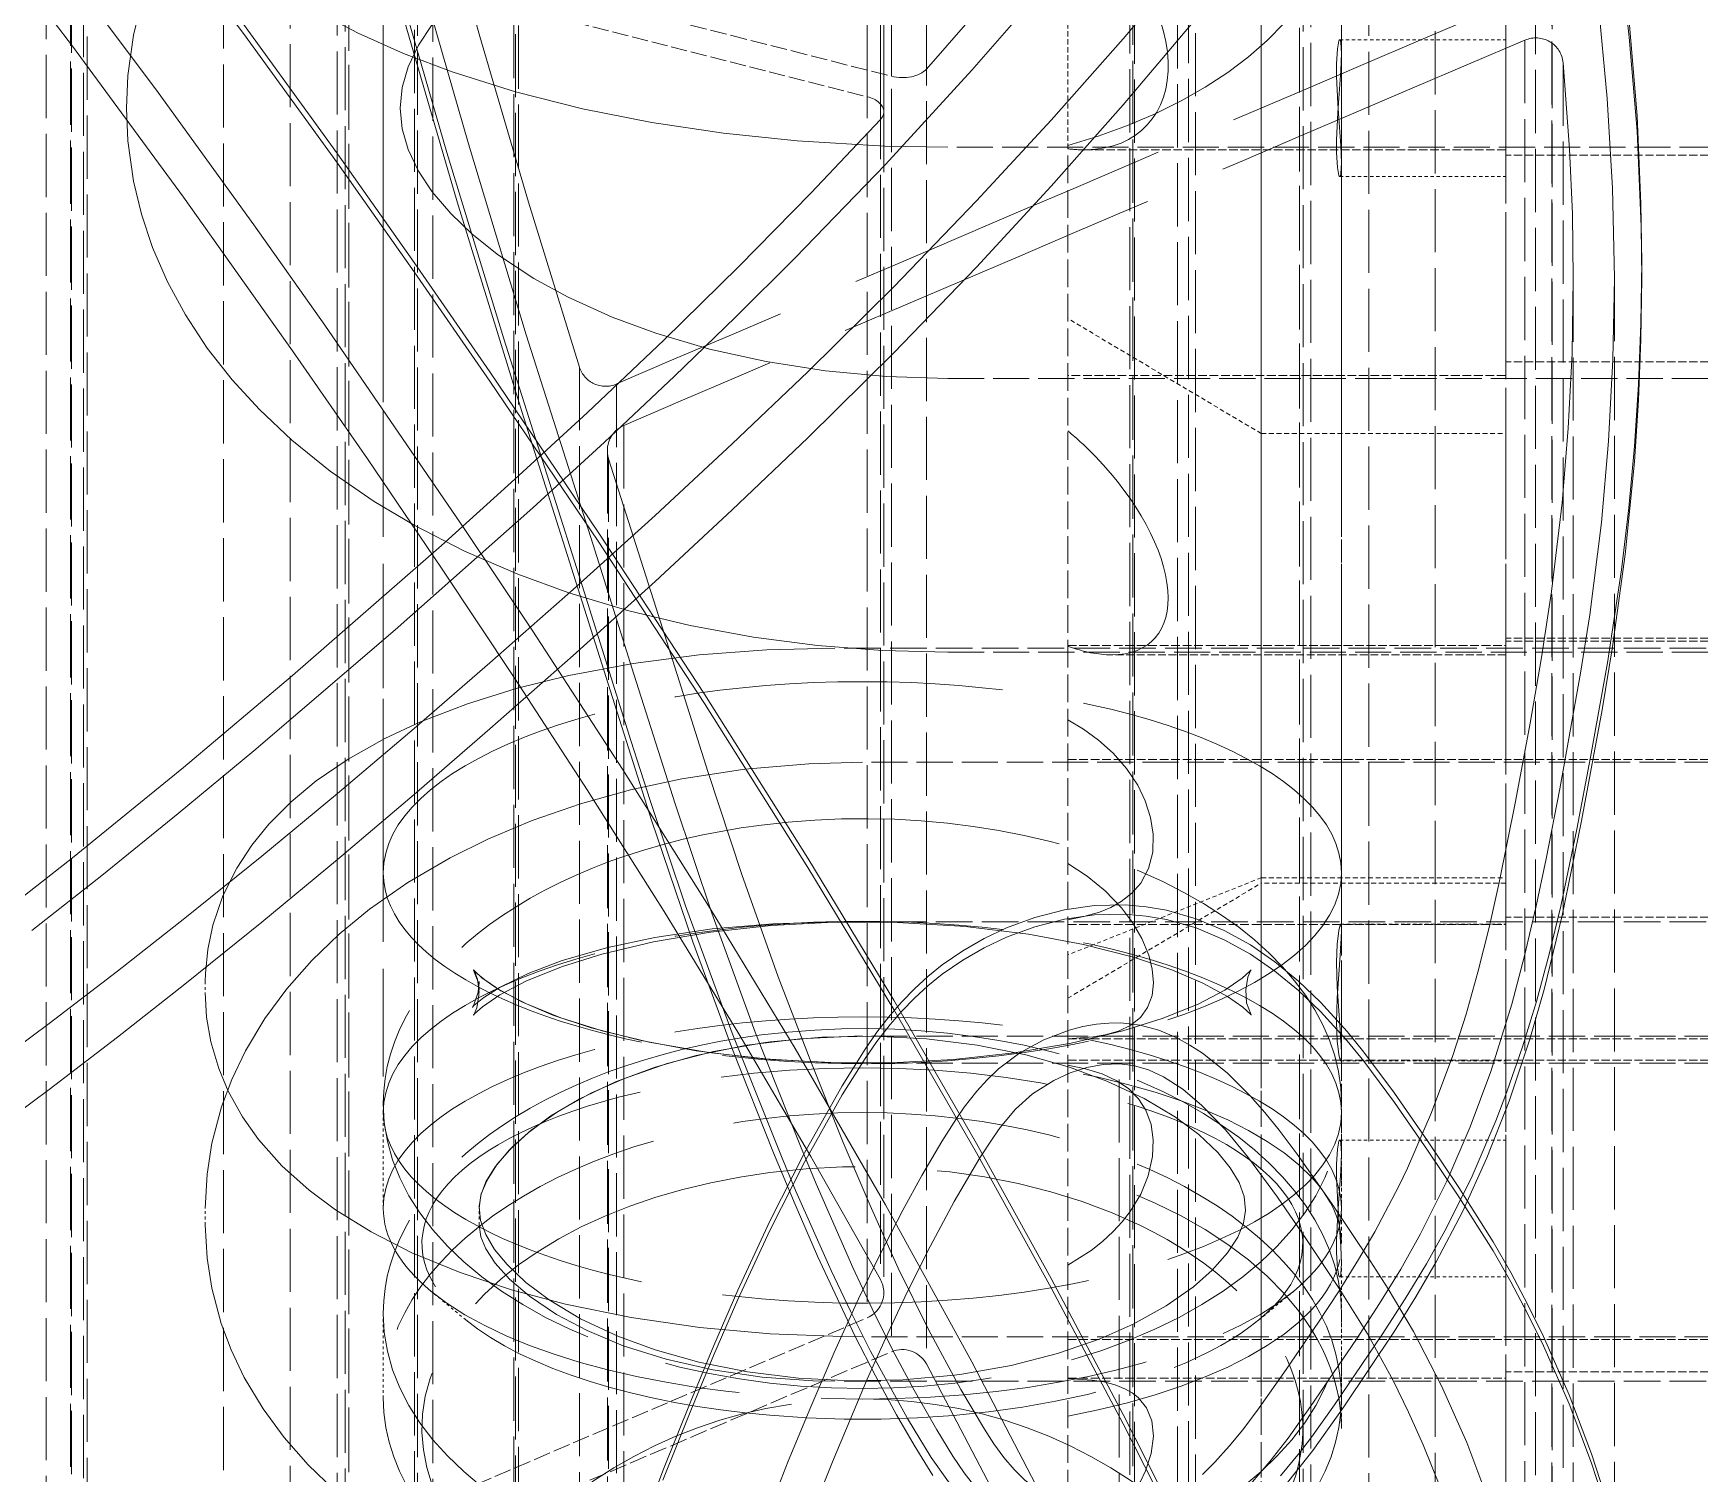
# Model space of a CAD drawing. Header units: millimetres. Extents: x 2711 to 34823, y 3042 to 25750.
# Drawn here: x 14103.6 to 14164.4, y 12679.3 to 12731.9 of the extents above; entities that cross this region are included whole.
import ezdxf

# ---------------------------------------------------------------- set-up
doc = ezdxf.new("R2010")
doc.units = ezdxf.units.MM
doc.linetypes.add('DASHED', pattern=[15, 12, -3])

# ---------------------------------------------------------------- blocks, each defined once
blk = doc.blocks.new('A$C637D7238')
at = {"color": 7, "linetype": 'DASHED', "lineweight": 13}
for p, q in [((175.866, 2192.392), (175.866, 1372.907)), ((177.142, 2192.669), (177.142, 1373.173)), ((174.978, 2191.613), (174.978, 1372.163)), ((175.461, 2190.741), (175.461, 1371.329)), ((175.584, 2191.041), (175.584, 1371.616))]:
    blk.add_line(p, q, dxfattribs=at)
at = {"color": 7, "linetype": 'DASHED', "lineweight": 13, "ltscale": 0.374805}
blk.add_line((157.301, 1568.697), (157.301, 1343.814), dxfattribs=at)
at = {"color": 7, "linetype": 'DASHED', "lineweight": 13, "ltscale": 0.374806}
blk.add_line((192.301, 1568.697), (192.301, 1343.814), dxfattribs=at)
at = {"color": 7, "linetype": 'DASHED', "lineweight": 13, "ltscale": 0.328569}
for p, q in [((157.301, 1532.522), (157.301, 1335.381)), ((192.301, 1532.522), (192.301, 1335.381))]:
    blk.add_line(p, q, dxfattribs=at)
at = {"color": 7, "linetype": 'DASHED', "lineweight": 13, "ltscale": 0.192184}
blk.add_line((175.461, 1444.261), (175.461, 1328.951), dxfattribs=at)
at = {"color": 7, "linetype": 'DASHED', "lineweight": 13, "ltscale": 0.192187}
blk.add_line((175.584, 1443.784), (175.584, 1328.472), dxfattribs=at)
at = {"color": 7, "linetype": 'DASHED', "lineweight": 13, "ltscale": 0.192193}
blk.add_line((174.978, 1442.875), (174.978, 1327.559), dxfattribs=at)
at = {"color": 7, "linetype": 'DASHED', "lineweight": 13, "ltscale": 0.192201}
blk.add_line((175.866, 1441.636), (175.866, 1326.316), dxfattribs=at)
at = {"color": 7, "linetype": 'DASHED', "lineweight": 13, "ltscale": 0.192204}
blk.add_line((177.142, 1441.193), (177.142, 1325.871), dxfattribs=at)
at = {"color": 7, "linetype": 'DASHED', "lineweight": 13, "ltscale": 0.192257}
for p, q in [((144.992, 1431.365), (144.992, 1316.01)), ((199.004, 1374.23), (199.004, 1258.876))]:
    blk.add_line(p, q, dxfattribs=at)
at = {"color": 7, "linetype": 'DASHED', "lineweight": 13, "ltscale": 0.19226}
blk.add_line((146.351, 1430.713), (146.351, 1315.357), dxfattribs=at)
at = {"color": 7, "linetype": 'DASHED', "lineweight": 13, "ltscale": 0.192267}
blk.add_line((146.488, 1429.154), (146.488, 1313.794), dxfattribs=at)
at = {"color": 7, "linetype": 'DASHED', "lineweight": 13, "ltscale": 0.192271}
blk.add_line((145.882, 1428.243), (145.882, 1312.881), dxfattribs=at)
at = {"color": 7, "linetype": 'DASHED', "lineweight": 13, "ltscale": 0.192272}
blk.add_line((145.917, 1427.984), (145.917, 1312.62), dxfattribs=at)
at = {"color": 7, "linetype": 'DASHED', "lineweight": 13, "ltscale": 0.192294}
blk.add_line((186.716, 1421.844), (186.716, 1306.468), dxfattribs=at)
at = {"color": 7, "linetype": 'DASHED', "lineweight": 13, "ltscale": 0.192298}
blk.add_line((186.975, 1420.635), (186.975, 1305.256), dxfattribs=at)
at = {"color": 7, "linetype": 'DASHED', "lineweight": 13, "ltscale": 0.192303}
blk.add_line((186.314, 1418.771), (186.314, 1303.389), dxfattribs=at)
at = {"color": 7, "linetype": 'DASHED', "lineweight": 13, "ltscale": 0.192308}
for p, q in [((184.565, 1416.437), (184.565, 1301.052)), ((184.675, 1416.747), (184.675, 1301.363)), ((162.245, 1389.186), (162.245, 1273.802))]:
    blk.add_line(p, q, dxfattribs=at)
at = {"color": 7, "linetype": 'DASHED', "lineweight": 13, "ltscale": 0.192309}
for p, q in [((184.741, 1416.059), (184.741, 1300.673)), ((162.069, 1389.565), (162.069, 1274.18))]:
    blk.add_line(p, q, dxfattribs=at)
at = {"color": 7, "linetype": 'DASHED', "lineweight": 13, "ltscale": 0.464721}
blk.add_line((198.301, 1132.197), (198.301, 1411.03), dxfattribs=at)
at = {"color": 7, "linetype": 'DASHED', "lineweight": 13, "ltscale": 0.192321}
for p, q in [((151.464, 1407.96), (151.464, 1292.567)), ((195.729, 1397.633), (195.729, 1282.241))]:
    blk.add_line(p, q, dxfattribs=at)
at = {"color": 7, "linetype": 'DASHED', "lineweight": 13, "ltscale": 0.106987}
for p, q in [((189.372, 1343.63), (189.372, 1407.822)), ((189.372, 1316.909), (189.372, 1381.101)), ((198.301, 1316.909), (198.301, 1381.101))]:
    blk.add_line(p, q, dxfattribs=at)
at = {"color": 7, "linetype": 'DASHED', "lineweight": 13, "ltscale": 0.192323}
for p, q in [((153.896, 1405.815), (153.896, 1290.421)), ((155.623, 1405.55), (155.623, 1290.156)), ((156.043, 1404.997), (156.043, 1289.603)), ((156.047, 1405.059), (156.047, 1289.665)), ((155.905, 1402.821), (155.905, 1287.427)), ((190.905, 1402.82), (190.905, 1287.426)), ((190.764, 1400.582), (190.764, 1285.188)), ((190.768, 1400.644), (190.768, 1285.25)), ((191.187, 1400.091), (191.187, 1284.697)), ((193.301, 1399.766), (193.301, 1284.373))]:
    blk.add_line(p, q, dxfattribs=at)
at = {"color": 7, "linetype": 'DASHED', "lineweight": 13, "ltscale": 0.093789}
for p, q in [((189.372, 1343.432), (189.372, 1399.705)), ((189.372, 1303.583), (189.372, 1359.856))]:
    blk.add_line(p, q, dxfattribs=at)
at = {"color": 7, "linetype": 'DASHED', "lineweight": 13, "ltscale": 0.192307}
blk.add_line((162.135, 1388.875), (162.135, 1273.49), dxfattribs=at)
at = {"color": 7, "linetype": 'DASHED', "lineweight": 13, "ltscale": 0.192297}
blk.add_line((159.11, 1385.128), (159.11, 1269.749), dxfattribs=at)
at = {"color": 7, "linetype": 'DASHED', "lineweight": 13, "ltscale": 0.192292}
blk.add_line((158.448, 1383.257), (158.448, 1267.882), dxfattribs=at)
at = {"color": 7, "linetype": 'DASHED', "lineweight": 13, "ltscale": 0.068777}
blk.add_line((192.301, 1341.732), (192.301, 1382.999), dxfattribs=at)
at = {"color": 7, "linetype": 'DASHED', "lineweight": 13, "ltscale": 0.192289}
blk.add_line((158.556, 1382.464), (158.556, 1267.091), dxfattribs=at)
at = {"color": 7, "linetype": 'DASHED', "lineweight": 13, "ltscale": 0.050532}
blk.add_line((146.488, 1380.402), (175.866, 1372.907), dxfattribs=at)
at = {"color": 7, "linetype": 'DASHED', "lineweight": 13, "ltscale": 0.016066}
blk.add_line((182.301, 1370.261), (182.301, 1379.901), dxfattribs=at)
at = {"color": 7, "linetype": 'DASHED', "lineweight": 13, "ltscale": 0.049241}
blk.add_line((146.351, 1379.466), (174.978, 1372.163), dxfattribs=at)
at = {"color": 7, "linetype": 'DASHED', "lineweight": 13, "ltscale": 0.010049}
for p, q in [((192.301, 1373.752), (192.301, 1379.781)), ((192.301, 1323.508), (192.301, 1329.537))]:
    blk.add_line(p, q, dxfattribs=at)
at = {"color": 7, "linetype": 'DASHED', "lineweight": 13, "ltscale": 0.192269}
for p, q in [((199.99, 1377.063), (199.99, 1261.701)), ((199.998, 1376.937), (199.998, 1261.576))]:
    blk.add_line(p, q, dxfattribs=at)
at = {"color": 7, "linetype": 'DASHED', "lineweight": 13, "ltscale": 0.192265}
blk.add_line((199.392, 1376.022), (199.392, 1260.663), dxfattribs=at)
at = {"color": 7, "linetype": 'DASHED', "lineweight": 13, "ltscale": 0.010105}
for p, q in [((192.238, 1374.242), (198.301, 1374.242)), ((192.238, 1369.242), (198.301, 1369.242)), ((192.238, 1334.047), (198.301, 1334.047)), ((192.238, 1329.047), (198.301, 1329.047))]:
    blk.add_line(p, q, dxfattribs=at)
at = {"color": 7, "linetype": 'DASHED', "lineweight": 13, "ltscale": 0.192253}
blk.add_line((200.394, 1373.405), (200.394, 1258.054), dxfattribs=at)
at = {"color": 7, "linetype": 'DASHED', "lineweight": 13, "ltscale": 0.11}
for p, q in [((243.922, 1370.321), (177.923, 1370.321)), ((240.801, 1347.847), (174.801, 1347.847)), ((240.801, 1337.847), (174.801, 1337.847)), ((240.801, 1336.862), (174.801, 1336.862)), ((240.801, 1326.862), (174.801, 1326.862))]:
    blk.add_line(p, q, dxfattribs=at)
at = {"color": 7, "linetype": 'DASHED', "lineweight": 13, "ltscale": 0.084221}
blk.add_line((182.301, 1319.729), (182.301, 1370.261), dxfattribs=at)
at = {"color": 7, "linetype": 'DASHED', "lineweight": 13, "ltscale": 0.025658}
blk.add_line((198.301, 1370.221), (182.906, 1370.221), dxfattribs=at)
at = {"color": 7, "linetype": 'DASHED', "lineweight": 13, "ltscale": 0.060292}
blk.add_line((192.301, 1333.557), (192.301, 1369.732), dxfattribs=at)
at = {"color": 7, "linetype": 'DASHED', "lineweight": 13, "ltscale": 0.025}
for p, q in [((213.301, 1370.023), (198.301, 1370.023)), ((213.301, 1362.475), (198.301, 1362.475)), ((213.301, 1352.386), (198.301, 1352.386)), ((213.301, 1352.275), (198.301, 1352.275)), ((213.301, 1347.947), (198.301, 1347.947)), ((213.301, 1342.186), (198.301, 1342.186)), ((213.301, 1337.747), (198.301, 1337.747)), ((213.301, 1336.962), (198.301, 1336.962)), ((213.301, 1326.762), (198.301, 1326.762)), ((213.301, 1325.583), (198.301, 1325.583))]:
    blk.add_line(p, q, dxfattribs=at)
at = {"color": 7, "linetype": 'DASHED', "lineweight": 13, "ltscale": 0.000943756}
blk.add_line((203.269, 1366.105), (203.269, 1365.539), dxfattribs=at)
at = {"color": 7, "linetype": 'DASHED', "lineweight": 13, "ltscale": 0.19221}
for p, q in [((200.769, 1365.518), (200.769, 1250.192)), ((202.269, 1365.539), (202.269, 1250.213))]:
    blk.add_line(p, q, dxfattribs=at)
at = {"color": 7, "linetype": 'DASHED', "lineweight": 13, "ltscale": 0.013712}
for p, q in [((189.372, 1359.856), (182.301, 1364.062)), ((182.301, 1339.227), (189.372, 1343.432))]:
    blk.add_line(p, q, dxfattribs=at)
at = {"color": 7, "linetype": 'DASHED', "lineweight": 13, "ltscale": 0.192189}
blk.add_line((164.47, 1362.281), (164.47, 1246.967), dxfattribs=at)
at = {"color": 7, "linetype": 'DASHED', "lineweight": 13, "ltscale": 0.192185}
blk.add_line((165.818, 1361.664), (165.818, 1246.353), dxfattribs=at)
at = {"color": 7, "linetype": 'DASHED', "lineweight": 13, "ltscale": 0.11017}
for p, q in [((177.923, 1361.873), (244.025, 1361.873)), ((177.923, 1351.873), (244.025, 1351.873))]:
    blk.add_line(p, q, dxfattribs=at)
at = {"color": 7, "linetype": 'DASHED', "lineweight": 13, "ltscale": 0.026667}
for p, q in [((198.301, 1361.973), (182.301, 1361.973)), ((182.301, 1352.117), (198.301, 1352.117)), ((182.301, 1347.947), (198.301, 1347.947)), ((182.301, 1341.917), (198.301, 1341.917)), ((182.301, 1337.747), (198.301, 1337.747)), ((182.301, 1336.962), (198.301, 1336.962)), ((182.301, 1326.762), (198.301, 1326.762)), ((182.301, 1325.346), (198.301, 1325.346))]:
    blk.add_line(p, q, dxfattribs=at)
at = {"color": 7, "linetype": 'DASHED', "lineweight": 13, "ltscale": 0.192175}
blk.add_line((166.093, 1360.153), (166.093, 1244.848), dxfattribs=at)
at = {"color": 7, "linetype": 'DASHED', "lineweight": 13, "ltscale": 0.014882}
for p, q in [((189.372, 1359.856), (198.301, 1359.856)), ((189.372, 1343.63), (198.301, 1343.63)), ((198.301, 1343.432), (189.372, 1343.432))]:
    blk.add_line(p, q, dxfattribs=at)
at = {"color": 7, "linetype": 'DASHED', "lineweight": 13, "ltscale": 0.192169}
blk.add_line((165.487, 1359.237), (165.487, 1243.935), dxfattribs=at)
at = {"color": 7, "linetype": 'DASHED', "lineweight": 13, "ltscale": 0.192167}
blk.add_line((165.534, 1358.934), (165.534, 1243.634), dxfattribs=at)
at = {"color": 7, "linetype": 'DASHED', "lineweight": 13, "ltscale": 0.111667}
for p, q in [((240.801, 1352.017), (173.801, 1352.017)), ((240.801, 1342.017), (173.801, 1342.017)), ((240.801, 1325.246), (173.801, 1325.246))]:
    blk.add_line(p, q, dxfattribs=at)
at = {"color": 7, "linetype": 'DASHED', "lineweight": 13, "ltscale": 0.023993}
blk.add_line((198.301, 1351.773), (183.905, 1351.773), dxfattribs=at)
at = {"color": 7, "linetype": 'DASHED', "lineweight": 13, "ltscale": 0.012688}
blk.add_line((189.372, 1343.63), (182.301, 1340.81), dxfattribs=at)
at = {"color": 7, "linetype": 'DASHED', "lineweight": 13, "ltscale": 0.010047}
for p, q in [((192.272, 1341.94), (198.301, 1341.94)), ((192.272, 1336.94), (198.301, 1336.94))]:
    blk.add_line(p, q, dxfattribs=at)
at = {"color": 7, "linetype": 'DASHED', "lineweight": 13, "ltscale": 0.000664902}
for p, q in [((150.801, 1339.839), (150.801, 1339.44)), ((160.801, 1339.839), (160.801, 1339.44))]:
    blk.add_line(p, q, dxfattribs=at)
at = {"color": 7, "linetype": 'DASHED', "lineweight": 13, "ltscale": 0.191772}
blk.add_line((184.178, 1221.774), (184.178, 1336.837), dxfattribs=at)
at = {"color": 7, "linetype": 'DASHED', "lineweight": 13, "ltscale": 0.011463}
blk.add_line((192.301, 1330.269), (192.301, 1337.147), dxfattribs=at)
at = {"color": 7, "linetype": 'DASHED', "lineweight": 13, "ltscale": 0.005832}
for p, q in [((157.301, 1335.065), (157.301, 1331.566)), ((192.301, 1335.066), (192.301, 1331.566))]:
    blk.add_line(p, q, dxfattribs=at)
at = {"color": 7, "linetype": 'DASHED', "lineweight": 13, "ltscale": 0.00099144}
for p, q in [((150.801, 1330.952), (150.801, 1331.547)), ((160.801, 1330.952), (160.801, 1331.547))]:
    blk.add_line(p, q, dxfattribs=at)
at = {"color": 7, "linetype": 'DASHED', "lineweight": 13, "ltscale": 0.002752}
blk.add_line((160.316, 1327.479), (159.043, 1328.531), dxfattribs=at)
at = {"color": 7, "linetype": 'DASHED', "lineweight": 13, "ltscale": 0.002753}
blk.add_line((189.286, 1327.479), (190.559, 1328.531), dxfattribs=at)
at = {"color": 7, "linetype": 'DASHED', "lineweight": 13, "ltscale": 0.051866}
blk.add_line((146.351, 1315.357), (174.978, 1327.559), dxfattribs=at)
at = {"color": 7, "linetype": 'DASHED', "lineweight": 13, "ltscale": 0.005113}
for p, q in [((157.301, 1327.713), (157.301, 1324.645)), ((192.301, 1327.712), (192.301, 1324.644))]:
    blk.add_line(p, q, dxfattribs=at)
at = {"color": 7, "linetype": 'DASHED', "lineweight": 13, "ltscale": 0.053226}
blk.add_line((146.488, 1313.794), (175.866, 1326.316), dxfattribs=at)
at = {"color": 7, "linetype": 'DASHED', "lineweight": 13}
for points in [[(202.8, 1375.066), (203.097, 1371.46), (203.241, 1368.259), (203.269, 1366.105)], [(202.377, 1378.088), (202.815, 1374.342), (203.097, 1370.898), (203.248, 1367.419), (203.269, 1365.539)], [(201.673, 1375.628), (202.01, 1372.095), (202.204, 1368.817), (202.269, 1365.539)], [(158.044, 1375.59), (159.626, 1370.127), (161.7, 1363.322), (164.441, 1354.698), (166.349, 1348.646), (167.052, 1346.456), (168.341, 1342.609), (170.048, 1337.952), (171.844, 1333.453), (172.377, 1332.181), (173.66, 1329.281), (174.365, 1327.798), (175.102, 1326.332), (176.447, 1323.88), (177.312, 1322.456), (178.006, 1321.473), (178.729, 1320.651), (179.559, 1319.928), (180.123, 1319.541), (180.718, 1319.203), (181.564, 1318.825), (182.449, 1318.548), (183.359, 1318.384), (184.282, 1318.351)], [(158.607, 1376.704), (160.411, 1370.435), (162.527, 1363.461), (164.964, 1355.789), (166.457, 1351.064), (167.961, 1346.329), (169.297, 1342.338), (170.889, 1337.986), (172.539, 1333.823), (173.112, 1332.444), (174.45, 1329.39), (175.161, 1327.88), (175.907, 1326.386), (176.691, 1324.913), (177.518, 1323.465), (178.105, 1322.506), (178.522, 1321.888), (178.977, 1321.296)], [(158.049, 1375.008), (159.995, 1368.32), (162.359, 1360.667), (165.758, 1349.95), (167.103, 1345.734), (168.603, 1341.295), (170.057, 1337.362), (171.556, 1333.586), (172.345, 1331.689), (173.163, 1329.809), (174.539, 1326.876), (175.276, 1325.432), (176.049, 1324.008), (176.69, 1322.899), (177.372, 1321.797)], [(152.192, 1374.813), (155.629, 1370.073), (158.428, 1366.109), (161.196, 1362.111), (165.151, 1356.26), (169.031, 1350.337), (172.809, 1344.345), (175.945, 1339.157), (178.971, 1333.925), (181.698, 1328.994), (184.328, 1324.025), (186.864, 1319.016), (189.332, 1313.918), (191.694, 1308.795), (193.95, 1303.602), (195.734, 1299.222), (197.414, 1294.8), (198.968, 1290.355), (200.434, 1285.732), (201.754, 1281.072), (202.924, 1276.37), (203.451, 1274), (203.94, 1271.619), (204.389, 1269.229)], [(148.687, 1379.156), (152.192, 1374.474), (155.629, 1369.733), (158.428, 1365.77), (161.196, 1361.771), (165.151, 1355.921), (169.031, 1349.998), (172.809, 1344.006), (175.945, 1338.818), (178.971, 1333.585), (181.698, 1328.654), (184.328, 1323.685), (186.864, 1318.676)], [(145.516, 1377.074), (149.075, 1372.315), (152.573, 1367.484), (155.165, 1363.811), (160.261, 1356.387), (162.762, 1352.641), (166.045, 1347.599), (169.247, 1342.513), (172.346, 1337.397), (175.648, 1331.687), (178.802, 1325.945), (181.819, 1320.163), (184.707, 1314.332), (187.453, 1308.477), (188.771, 1305.531), (190.046, 1302.575), (191.674, 1298.62), (193.208, 1294.652), (194.639, 1290.673), (195.969, 1286.649), (197.183, 1282.609), (198.281, 1278.544), (199.261, 1274.442), (200.123, 1270.297)], [(99.388, 1424.424), (104.397, 1419.892), (108.803, 1415.75), (113.135, 1411.533), (117.395, 1407.241), (121.582, 1402.878), (125.696, 1398.446), (129.734, 1393.946), (133.691, 1389.379), (137.56, 1384.741), (141.813, 1379.422), (145.956, 1374.007), (150.007, 1368.493), (153.992, 1362.876), (156.721, 1358.931), (159.43, 1354.941), (162.109, 1350.91), (164.749, 1346.846), (167.557, 1342.399), (170.285, 1337.93), (172.919, 1333.449), (175.461, 1328.951)], [(144.469, 1341.705), (147.019, 1343.713), (149.814, 1345.975), (152.573, 1348.263), (157.737, 1352.685), (162.762, 1357.148), (165.377, 1359.545), (167.944, 1361.959), (170.173, 1364.112), (172.346, 1366.273), (175.648, 1369.691), (178.802, 1373.129), (181.819, 1376.59)], [(141.32, 1335.499), (145.103, 1338.307), (147.598, 1340.222), (150.054, 1342.154), (152.863, 1344.423), (155.629, 1346.714), (158.428, 1349.086), (161.196, 1351.48), (164.232, 1354.159), (167.228, 1356.864), (170.048, 1359.478), (172.809, 1362.114), (175.945, 1365.22), (178.971, 1368.352), (181.698, 1371.304), (184.328, 1374.278), (186.864, 1377.277)], [(141.32, 1333.087), (145.103, 1335.896), (147.598, 1337.81), (150.054, 1339.743), (152.863, 1342.011), (155.629, 1344.302), (158.428, 1346.675), (161.196, 1349.068), (164.232, 1351.748), (167.228, 1354.453), (170.048, 1357.066), (172.809, 1359.702), (175.945, 1362.808), (178.971, 1365.94), (181.698, 1368.892), (184.328, 1371.866), (186.864, 1374.865)], [(147.923, 1371.742), (147.974, 1372.932), (148.18, 1374.406), (148.471, 1375.614), (148.875, 1376.825), (149.422, 1378.084), (150.074, 1379.286), (150.875, 1380.505), (151.781, 1381.663), (152.777, 1382.754), (153.964, 1383.872), (155.368, 1385.006), (156.966, 1386.108), (158.43, 1386.979), (160.274, 1387.923), (162.221, 1388.765), (164.084, 1389.444), (166.267, 1390.103), (168.516, 1390.644), (170.82, 1391.066), (173.165, 1391.369), (175.537, 1391.55), (177.923, 1391.611)], [(147.923, 1385.291), (147.979, 1384.286), (148.173, 1383.18), (148.446, 1382.254), (148.869, 1381.235), (149.335, 1380.375), (149.914, 1379.511), (150.633, 1378.626), (151.576, 1377.668), (152.529, 1376.856), (153.592, 1376.081), (155.039, 1375.188), (156.382, 1374.483), (158.038, 1373.741), (159.85, 1373.054), (162.137, 1372.336), (164.576, 1371.721), (167.109, 1371.219), (169.732, 1370.827), (172.423, 1370.546), (175.62, 1370.36), (177.923, 1370.321)], [(177.142, 1373.173), (180.286, 1376.763), (182.263, 1379.126), (184.183, 1381.502), (186.716, 1384.788)], [(164.47, 1362.281), (162.606, 1368.313), (160.831, 1374.365), (158.556, 1382.464)], [(157.923, 1371.742), (157.996, 1372.497), (158.215, 1373.253), (158.591, 1374.042), (159.091, 1374.8), (159.764, 1375.594), (160.545, 1376.343), (161.51, 1377.11), (162.8, 1377.958), (164.056, 1378.644), (165.667, 1379.373), (167.255, 1379.961), (169.213, 1380.539), (171.287, 1381.001), (173.449, 1381.338), (175.671, 1381.542), (177.923, 1381.611)], [(192.238, 1374.242), (192.234, 1374.241), (192.227, 1374.238), (192.22, 1374.23), (192.206, 1374.203), (192.151, 1373.914), (192.122, 1373.364), (192.125, 1372.909), (192.174, 1371.904), (192.28, 1370.361), (192.301, 1369.732)], [(192.238, 1369.242), (192.234, 1369.242), (192.227, 1369.246), (192.22, 1369.254), (192.206, 1369.28), (192.151, 1369.57), (192.122, 1370.12), (192.125, 1370.575), (192.174, 1371.579), (192.28, 1373.123), (192.301, 1373.752)], [(192.301, 1373.752), (192.282, 1374.124), (192.26, 1374.218)], [(200.769, 1365.518), (200.735, 1367.886), (200.632, 1370.251), (200.394, 1373.405)], [(99.388, 1314.178), (104.397, 1316.892), (108.803, 1319.371), (113.135, 1321.895), (117.395, 1324.465), (121.582, 1327.076), (125.696, 1329.73), (129.734, 1332.423), (133.691, 1335.157), (137.56, 1337.933), (141.813, 1341.117), (145.956, 1344.359), (150.007, 1347.659), (153.992, 1351.021), (159.43, 1355.772), (162.109, 1358.185), (164.749, 1360.617), (167.557, 1363.279), (170.285, 1365.954), (172.919, 1368.637), (175.461, 1371.329)], [(147.923, 1371.742), (147.974, 1370.552), (148.18, 1369.078), (148.471, 1367.869), (148.875, 1366.659), (149.422, 1365.4), (150.074, 1364.198), (150.875, 1362.979), (151.781, 1361.82), (152.777, 1360.73), (153.964, 1359.611), (155.368, 1358.478), (156.966, 1357.375), (158.43, 1356.505), (160.274, 1355.561), (162.221, 1354.719), (164.084, 1354.039), (166.267, 1353.381), (168.516, 1352.84), (170.82, 1352.417), (173.165, 1352.115), (175.537, 1351.933), (177.923, 1351.873)], [(157.923, 1371.742), (157.996, 1370.987), (158.215, 1370.23), (158.591, 1369.441), (159.091, 1368.684), (159.764, 1367.89), (160.545, 1367.141), (161.51, 1366.374), (162.8, 1365.526), (164.056, 1364.84), (165.667, 1364.111), (167.255, 1363.523), (169.213, 1362.945), (171.287, 1362.483), (173.449, 1362.146), (175.671, 1361.941), (177.923, 1361.873)], [(192.301, 1369.732), (192.282, 1369.359), (192.26, 1369.265)], [(203.269, 1366.105), (203.239, 1363.877), (203.151, 1361.649), (203.003, 1359.397), (202.796, 1357.149), (202.529, 1354.884), (202.019, 1351.482), (201.403, 1348.031), (200.897, 1345.408), (200.308, 1342.598), (199.89, 1340.841), (199.425, 1339.113), (198.917, 1337.46), (198.343, 1335.808), (197.937, 1334.751), (197.073, 1332.735), (196.139, 1330.845), (195.407, 1329.532), (194.626, 1328.249), (193.783, 1326.948), (192.042, 1324.374), (191.202, 1323.199), (190.763, 1322.622), (190.074, 1321.78)], [(187.219, 1321.835), (187.674, 1322.288), (188.194, 1322.863), (188.693, 1323.469), (189.3, 1324.267), (190.286, 1325.666), (191.458, 1327.401), (192.211, 1328.545), (192.929, 1329.691), (193.515, 1330.692), (194.396, 1332.364), (194.713, 1333.023), (195.593, 1335.057), (196.365, 1337.142), (196.85, 1338.653), (197.283, 1340.18), (197.692, 1341.81), (198.06, 1343.452), (198.658, 1346.414), (199.195, 1349.273), (199.611, 1351.677), (199.974, 1354.086), (200.359, 1357.322), (200.585, 1360.049), (200.722, 1362.784), (200.769, 1365.518)], [(202.269, 1365.539), (202.215, 1362.559), (202.056, 1359.582), (201.794, 1356.612), (201.369, 1353.23), (201.037, 1351.105), (200.273, 1346.874), (199.774, 1344.326), (199.398, 1342.548), (198.984, 1340.777), (198.519, 1339.016), (197.751, 1336.559), (196.999, 1334.532), (196.147, 1332.549), (195.19, 1330.624), (194.466, 1329.338), (193.694, 1328.08), (192.846, 1326.777), (191.173, 1324.31), (190.349, 1323.162), (189.681, 1322.302), (188.974, 1321.481)], [(203.269, 1365.539), (203.239, 1363.309), (203.151, 1361.079), (203.003, 1358.827), (202.669, 1355.444), (202.204, 1352.066), (201.821, 1349.759), (201.067, 1345.707), (200.357, 1342.251), (199.702, 1339.55), (199.185, 1337.738), (198.426, 1335.469), (197.616, 1333.401), (196.724, 1331.431), (195.766, 1329.595), (195.022, 1328.32), (194.235, 1327.071), (192.387, 1324.309), (191.256, 1322.705), (190.152, 1321.303)], [(171.729, 1340.008), (170.398, 1343.748), (169.154, 1347.515), (167.352, 1353.214), (165.534, 1358.934)], [(173.801, 1352.017), (171.307, 1351.955), (168.843, 1351.769), (166.435, 1351.458), (164.08, 1351.018), (162.158, 1350.542), (160.38, 1349.989), (158.657, 1349.326), (157.353, 1348.716), (156.022, 1347.968), (154.852, 1347.166), (153.932, 1346.402), (153.118, 1345.582), (152.504, 1344.825), (151.95, 1343.984), (151.441, 1342.967), (151.073, 1341.897), (150.888, 1341.01), (150.806, 1340.132), (150.801, 1339.839)], [(182.301, 1342.096), (182.894, 1342.212), (183.463, 1342.379), (183.873, 1342.548), (184.255, 1342.76), (184.646, 1343.064), (184.971, 1343.437), (185.252, 1343.963), (185.405, 1344.568), (185.424, 1345.225), (185.328, 1345.837), (185.135, 1346.44), (184.857, 1347.014), (184.45, 1347.626), (183.966, 1348.176), (183.423, 1348.661), (182.878, 1349.054), (182.301, 1349.396)], [(150.801, 1331.547), (150.868, 1332.798), (151.046, 1333.937), (151.399, 1335.261), (151.775, 1336.264), (152.271, 1337.303), (152.98, 1338.488), (153.781, 1339.577), (154.695, 1340.613), (155.69, 1341.57), (156.795, 1342.479), (158.202, 1343.46), (159.747, 1344.363), (161.124, 1345.045), (162.743, 1345.724), (164.508, 1346.334), (166.333, 1346.842), (168.208, 1347.246), (170.506, 1347.595), (172.841, 1347.795), (174.801, 1347.847)], [(182.301, 1337.751), (183.227, 1337.816), (183.665, 1337.89), (184.162, 1338.032), (184.605, 1338.245), (184.955, 1338.525), (185.219, 1338.888), (185.381, 1339.329), (185.433, 1339.795), (185.39, 1340.295), (185.262, 1340.807), (185.011, 1341.413), (184.672, 1341.993), (184.262, 1342.534), (183.67, 1343.147), (183.011, 1343.686), (182.301, 1344.15)], [(184.406, 1342.636), (183.283, 1342.612), (182.179, 1342.456), (181.105, 1342.183), (180.07, 1341.802), (179.251, 1341.415), (178.465, 1340.963), (177.719, 1340.448), (177.195, 1340.026), (176.701, 1339.576), (176.239, 1339.1), (175.811, 1338.606), (175.335, 1337.991), (174.903, 1337.372), (174.068, 1336.035), (172.687, 1333.582), (171.423, 1331.087), (170.256, 1328.565), (169.378, 1326.54), (168.538, 1324.511), (167.518, 1321.961), (166.533, 1319.389)], [(184.406, 1342.297), (183.283, 1342.273), (182.179, 1342.117), (181.105, 1341.843), (180.07, 1341.463), (179.251, 1341.075), (178.465, 1340.623), (177.719, 1340.108), (177.195, 1339.687), (176.701, 1339.236), (176.239, 1338.761), (175.811, 1338.266), (175.335, 1337.652), (174.903, 1337.032), (174.068, 1335.696), (172.687, 1333.243), (171.423, 1330.748), (170.256, 1328.226), (169.378, 1326.201), (168.538, 1324.172), (167.518, 1321.622)], [(202.155, 1320.387), (201.439, 1322.583), (200.617, 1324.747), (199.685, 1326.868), (199.101, 1328.058), (198.486, 1329.211), (197.837, 1330.337), (196.591, 1332.311), (195.446, 1334.015), (194.239, 1335.762), (193.12, 1337.265), (192.513, 1338.009), (191.534, 1339.086), (190.735, 1339.849), (189.873, 1340.559), (188.98, 1341.175), (188.018, 1341.706), (186.992, 1342.136), (185.909, 1342.443), (185.163, 1342.572), (184.406, 1342.636)], [(202.155, 1320.047), (201.439, 1322.244), (200.617, 1324.408), (199.685, 1326.529), (199.101, 1327.719), (198.486, 1328.872), (197.837, 1329.997), (196.591, 1331.971), (195.446, 1333.675), (194.239, 1335.423), (193.12, 1336.925), (192.513, 1337.67), (191.534, 1338.747), (190.735, 1339.51), (189.873, 1340.22), (188.98, 1340.835), (188.018, 1341.367), (186.992, 1341.796), (185.909, 1342.104), (185.163, 1342.233), (184.406, 1342.297)], [(173.801, 1342.017), (171.525, 1341.952), (169.311, 1341.76), (167.219, 1341.449), (165.501, 1341.082), (163.834, 1340.602), (162.595, 1340.134), (161.573, 1339.635), (160.977, 1339.26), (160.615, 1338.96), (160.562, 1338.903), (160.556, 1338.896), (160.562, 1338.904), (160.628, 1339.022), (160.765, 1339.45), (160.801, 1339.839)], [(178.371, 1341.866), (176.082, 1341.998), (173.762, 1342.004), (171.466, 1341.885), (169.252, 1341.645), (167.175, 1341.292), (165.291, 1340.843), (163.844, 1340.389), (162.535, 1339.861), (161.555, 1339.35), (160.925, 1338.92), (160.644, 1338.666), (160.603, 1338.618), (160.596, 1338.609), (160.606, 1338.625), (160.623, 1338.652), (160.717, 1338.879), (160.798, 1339.337), (160.765, 1339.813), (160.603, 1340.26), (160.597, 1340.269), (160.596, 1340.27), (160.617, 1340.245), (160.899, 1339.98), (161.466, 1339.584), (162.366, 1339.097), (163.501, 1338.616), (164.891, 1338.151), (166.724, 1337.682), (168.731, 1337.31), (170.949, 1337.039), (171.23, 1337.013)], [(171.23, 1337.013), (173.52, 1336.881), (175.84, 1336.875), (178.135, 1336.994), (180.349, 1337.234), (182.426, 1337.587), (184.311, 1338.036), (185.757, 1338.49), (187.066, 1339.018), (188.046, 1339.529), (188.676, 1339.959), (188.957, 1340.213), (188.998, 1340.261), (189.005, 1340.27), (188.995, 1340.254), (188.979, 1340.227), (188.885, 1340.001), (188.803, 1339.542), (188.837, 1339.066), (188.999, 1338.619), (189.004, 1338.611), (189.005, 1338.609), (188.985, 1338.635), (188.703, 1338.899), (188.136, 1339.296), (187.236, 1339.782), (186.101, 1340.263), (184.71, 1340.728), (182.878, 1341.197), (180.87, 1341.569), (178.652, 1341.841), (178.371, 1341.866)], [(192.26, 1337.906), (192.14, 1339.644), (192.121, 1340.529), (192.145, 1341.202), (192.201, 1341.707), (192.251, 1341.913), (192.261, 1341.931), (192.266, 1341.937), (192.27, 1341.939), (192.272, 1341.94)], [(192.272, 1341.94), (192.274, 1341.939), (192.278, 1341.937), (192.282, 1341.932), (192.288, 1341.916), (192.301, 1341.732)], [(192.26, 1340.974), (192.14, 1339.236), (192.121, 1338.351), (192.145, 1337.677), (192.201, 1337.172), (192.251, 1336.967), (192.261, 1336.948), (192.266, 1336.943), (192.27, 1336.94), (192.272, 1336.94)], [(160.801, 1339.44), (160.738, 1339.929), (160.629, 1340.216), (160.598, 1340.267), (160.596, 1340.27), (160.602, 1340.262), (160.686, 1340.17), (161.007, 1339.896), (161.6, 1339.503), (162.532, 1339.019), (163.79, 1338.51), (165.299, 1338.034), (167.015, 1337.62), (169.176, 1337.245), (171.489, 1336.992), (173.891, 1336.872), (174.801, 1336.862)], [(184.178, 1320.286), (183.748, 1320.295), (183.305, 1320.356), (182.83, 1320.472), (182.361, 1320.635), (181.846, 1320.871), (181.356, 1321.157), (180.741, 1321.624), (180.341, 1322.016), (179.973, 1322.452), (179.607, 1322.954), (179.261, 1323.485), (178.399, 1324.935), (177.212, 1327.128), (176.113, 1329.37), (175.082, 1331.653), (174.104, 1333.963), (172.89, 1336.975), (171.729, 1340.008)], [(150.801, 1339.44), (150.851, 1338.541), (151.005, 1337.638), (151.291, 1336.665), (151.639, 1335.836), (152.161, 1334.899), (152.747, 1334.074), (153.602, 1333.112), (154.592, 1332.22), (155.562, 1331.498), (156.86, 1330.693), (158.351, 1329.935), (160.112, 1329.207), (161.983, 1328.583), (163.954, 1328.057), (166.362, 1327.565), (168.866, 1327.203), (171.439, 1326.97), (174.051, 1326.867), (174.801, 1326.862)], [(184.24, 1338.326), (183.802, 1338.324), (183.357, 1338.284), (182.857, 1338.197), (182.357, 1338.068), (181.43, 1337.714), (180.557, 1337.234), (179.769, 1336.645), (179.357, 1336.254), (178.979, 1335.837), (178.521, 1335.246), (178.237, 1334.836), (177.704, 1333.992), (176.974, 1332.75), (176.279, 1331.491), (175.448, 1329.881), (174.659, 1328.251), (173.768, 1326.289), (172.918, 1324.309), (172.097, 1322.316), (170.907, 1319.31)], [(160.801, 1331.547), (160.868, 1332.036), (161.054, 1332.517), (161.387, 1333.066), (161.908, 1333.688), (162.589, 1334.314), (163.426, 1334.929), (164.46, 1335.543), (165.79, 1336.173), (167.239, 1336.709), (168.726, 1337.132), (170.579, 1337.51), (172.523, 1337.75), (174.515, 1337.846), (174.801, 1337.847)], [(171.437, 1337.635), (173.321, 1337.807), (175.234, 1337.844), (177.138, 1337.745), (178.996, 1337.514), (180.773, 1337.157), (182.367, 1336.708), (183.736, 1336.205), (185.091, 1335.57), (186.243, 1334.884), (187.094, 1334.247), (187.78, 1333.596), (188.235, 1333.037), (188.559, 1332.495), (188.747, 1331.983), (188.799, 1331.47), (188.721, 1331.013), (188.511, 1330.504), (188.138, 1329.924), (187.58, 1329.291), (186.894, 1328.684), (185.901, 1327.988), (184.693, 1327.321), (183.493, 1326.791), (181.934, 1326.25), (180.235, 1325.813), (178.429, 1325.494), (178.164, 1325.459)], [(197.687, 1320.863), (196.877, 1322.996), (195.956, 1325.068), (194.928, 1327.053), (194.005, 1328.61), (193.349, 1329.636), (191.933, 1331.741), (190.685, 1333.529), (190.02, 1334.413), (189.501, 1335.053), (188.964, 1335.663), (188.121, 1336.501), (187.231, 1337.218), (186.767, 1337.521), (186.29, 1337.783), (185.632, 1338.058), (184.95, 1338.243), (184.24, 1338.326)], [(178.164, 1325.459), (176.28, 1325.287), (174.368, 1325.25), (172.464, 1325.348), (170.605, 1325.579), (168.828, 1325.936), (167.235, 1326.386), (165.866, 1326.889), (164.51, 1327.523), (163.359, 1328.209), (162.508, 1328.847), (161.822, 1329.498), (161.366, 1330.057), (161.043, 1330.599), (160.855, 1331.11), (160.802, 1331.623), (160.881, 1332.081), (161.091, 1332.589), (161.463, 1333.17), (162.021, 1333.803), (162.708, 1334.409), (163.701, 1335.106), (164.908, 1335.773), (166.108, 1336.303), (167.668, 1336.843), (169.367, 1337.28), (171.173, 1337.599), (171.437, 1337.635)], [(184.178, 1336.837), (183.598, 1336.813), (183.004, 1336.7), (182.394, 1336.503), (181.795, 1336.23), (181.019, 1335.737), (180.397, 1335.179), (179.835, 1334.508), (179.586, 1334.158), (179.096, 1333.398), (178.157, 1331.799), (177.273, 1330.164), (176.437, 1328.498), (175.641, 1326.804), (174.978, 1325.316), (173.708, 1322.298), (172.699, 1319.781), (171.729, 1317.253)], [(182.301, 1329.484), (183.153, 1330.014), (183.574, 1330.342), (183.968, 1330.705), (184.292, 1331.057), (184.586, 1331.437), (184.967, 1332.069), (185.246, 1332.748), (185.404, 1333.453), (185.429, 1334.052), (185.346, 1334.621), (185.155, 1335.136), (184.882, 1335.56), (184.534, 1335.914), (184.126, 1336.198), (183.562, 1336.464), (182.948, 1336.654), (182.301, 1336.784)], [(195.939, 1321.286), (195.286, 1322.913), (194.755, 1324.105), (194.188, 1325.263), (193.251, 1326.965), (192.217, 1328.631), (190.974, 1330.492), (189.962, 1331.965), (188.908, 1333.405), (188.066, 1334.426), (187.206, 1335.312), (186.501, 1335.902), (185.803, 1336.354), (185.248, 1336.612), (184.7, 1336.772), (184.178, 1336.837)], [(192.272, 1336.94), (192.274, 1336.94), (192.278, 1336.942), (192.282, 1336.947), (192.288, 1336.964), (192.301, 1337.147)], [(192.238, 1334.047), (192.234, 1334.046), (192.227, 1334.042), (192.22, 1334.035), (192.206, 1334.008), (192.151, 1333.719), (192.122, 1333.169), (192.125, 1332.714), (192.174, 1331.709), (192.28, 1330.166), (192.301, 1329.537)], [(192.238, 1329.047), (192.234, 1329.047), (192.227, 1329.051), (192.22, 1329.059), (192.206, 1329.085), (192.151, 1329.375), (192.122, 1329.925), (192.125, 1330.38), (192.174, 1331.384), (192.28, 1332.928), (192.301, 1333.557)], [(192.301, 1333.557), (192.282, 1333.929), (192.26, 1334.023)], [(150.801, 1330.952), (150.866, 1329.739), (151.039, 1328.634), (151.38, 1327.351), (151.745, 1326.381), (152.224, 1325.376), (152.909, 1324.23), (153.682, 1323.179), (154.563, 1322.181), (155.521, 1321.26), (156.583, 1320.386), (157.934, 1319.444), (159.416, 1318.578), (161.116, 1317.754), (162.952, 1317.03), (164.663, 1316.486), (166.785, 1315.963), (168.965, 1315.582), (171.185, 1315.344), (173.426, 1315.248), (173.801, 1315.246)], [(160.801, 1330.952), (160.869, 1330.511), (161.053, 1330.071), (161.393, 1329.55), (161.91, 1328.971), (162.643, 1328.341), (163.628, 1327.68), (164.747, 1327.087), (166.065, 1326.537), (167.634, 1326.039), (169.337, 1325.651), (171.138, 1325.388), (172.997, 1325.259), (173.801, 1325.246)], [(192.301, 1329.537), (192.282, 1329.164), (192.26, 1329.07)], [(177.142, 1325.871), (180.286, 1319.873), (182.263, 1315.927), (184.183, 1311.956), (186.716, 1306.468)], [(182.301, 1318.943), (182.812, 1319.267), (183.299, 1319.629), (183.715, 1319.987), (184.101, 1320.377), (184.433, 1320.769), (184.729, 1321.187), (184.955, 1321.571), (185.144, 1321.969), (185.351, 1322.605), (185.432, 1323.231), (185.376, 1323.787), (185.185, 1324.265), (184.872, 1324.648), (184.655, 1324.816), (184.411, 1324.955), (184.035, 1325.106), (183.626, 1325.212), (183.201, 1325.281), (182.301, 1325.343)]]:
    blk.add_lwpolyline(points, dxfattribs=at)
for centre, radius, start, end in [((28696.636, -65309.211), 72519.059, 113.1389375, 113.16778651), ((28698.965, -65305.769), 72515.311, 113.14253872, 113.17082083), ((192.228, 1374.212), 0.0318, 11.69362, 72.49842), ((199.399, 1373.31), 1, 5.44942, 113.24311), ((182.915, 1374.876), 4.656, 262.41706, 269.88448), ((182.91, 1374.266), 4.046, 269.9371, 275.76947), ((192.228, 1369.272), 0.0318, 287.50158, 348.30638), ((165.424, 1362.584), 1.001, 197.62713, 293.20997), ((166.485, 1359.236), 0.998, 113.12501, 179.9625), ((174.209, 1350.212), 12.668, 44.02942, 50.29977), ((166.483, 1359.237), 0.996, 179.99863, 197.70296), ((181.035, 1341.984), 11.269, 354.85409, 358.71757), ((181.036, 1336.895), 11.269, 1.28224, 5.14599), ((192.228, 1334.017), 0.0318, 11.69362, 72.49842), ((192.228, 1329.077), 0.0318, 287.50158, 348.30638)]:
    blk.add_arc(centre, radius, start, end, dxfattribs=at)
for centre, major_axis, ratio, start_param, end_param in [((174.801, 1379.781), (17.5, 0), 0.594762, 5.1553, 6.283185), ((180.872, 1375.321), (4.265, -4.265), 0.655574, 5.792672, 8.150276), ((176.26, 1373.454), (-1, 0), 0.594762, 1.165563, 2.65034), ((174.584, 1371.616), (-1, 0), 0.594762, 3.141568, 4.307155), ((174.584, 1371.616), (-1, 0), 0.594762, 2.638725, 3.141568), ((180.872, 1356.873), (-4.554, 4.554), 0.504089, 2.674629, 4.679306), ((180.869, 1356.879), (-4.557, 4.56), 0.503992, 2.322264, 2.675004), ((174.801, 1343.814), (-17.5, 0), 0.398819, 3.141612, 6.283204), ((174.801, 1335.381), (-17.5, 0), 0.594762, 3.141574, 4.92441), ((174.801, 1335.381), (-17.5, 0), 0.594762, 4.92441, 6.283166), ((174.801, 1343.814), (-17.5, 0), 0.398819, 0.000019, 1.358776), ((174.801, 1343.814), (-17.5, 0), 0.398819, 1.358776, 3.141612), ((174.801, 1335.066), (-17.5, 0), 0.398819, 3.141612, 6.283204), ((174.801, 1331.566), (-17.5, 0), 0.398819, 3.141612, 6.283204), ((174.801, 1327.712), (-17.5, 0), 0.594762, 3.141574, 4.92441), ((174.801, 1327.712), (-17.5, 0), 0.594762, 4.92441, 6.283166), ((174.801, 1330.269), (-16.086, 0), 0.398819, 2.691646, 6.733153), ((174.801, 1330.269), (17.5, 0), 0.398819, 0, 1.127885), ((174.801, 1324.645), (-17.5, 0), 0.594762, 3.141574, 6.283166), ((174.801, 1335.381), (-17.5, 0), 0.594762, 6.283166, 9.424759), ((174.801, 1335.066), (-17.5, 0), 0.398819, 0.000019, 1.358776), ((174.801, 1335.066), (-17.5, 0), 0.398819, 1.358776, 3.141612), ((174.801, 1323.508), (-16.086, 0), 0.594762, 2.308592, 4.92441), ((174.801, 1323.508), (-16.086, 0), 0.594762, 4.92441, 7.116078), ((174.801, 1323.508), (17.5, 0), 0.594762, 0, 1.127885), ((174.801, 1331.566), (-17.5, 0), 0.398819, 0.000019, 0.449968), ((174.801, 1331.566), (-17.5, 0), 0.398819, 2.691646, 3.141612), ((174.801, 1330.269), (17.5, 0), 0.398819, 5.1553, 6.283185), ((174.584, 1328.472), (-1, 0), 0.99358, 3.141617, 3.64446), ((174.801, 1331.566), (-17.5, 0), 0.398819, 0.449968, 2.691646), ((174.584, 1328.472), (-1, 0), 0.99358, 1.97603, 3.141617), ((174.801, 1327.712), (-17.5, 0), 0.594762, 6.283166, 9.424759), ((174.801, 1330.269), (-16.086, 0), 0.398819, 0.449968, 1.358776), ((174.801, 1330.269), (-16.086, 0), 0.398819, 1.358776, 2.691646), ((176.26, 1325.402), (-1, 0), 0.99358, 3.632846, 5.117623), ((174.801, 1307.205), (-17.5, 0), 0.99358, 3.141612, 6.283204), ((174.801, 1324.645), (-17.5, 0), 0.594762, 6.283166, 7.116078), ((174.801, 1324.645), (-17.5, 0), 0.594762, 2.308592, 3.141574), ((174.801, 1323.508), (17.5, 0), 0.594762, 5.1553, 6.283185)]:
    blk.add_ellipse(centre, major_axis=major_axis, ratio=ratio, start_param=start_param, end_param=end_param, dxfattribs=at)
blk = doc.blocks.new('1')
at = {"color": 7}
blk.add_blockref('A$C637D7238', (13959.053, 11357.455), dxfattribs=at)

msp = doc.modelspace()

# ---------------------------------------------------------------- block references
msp.add_blockref('1', (0, 0))

doc.saveas('drawing.dxf')
